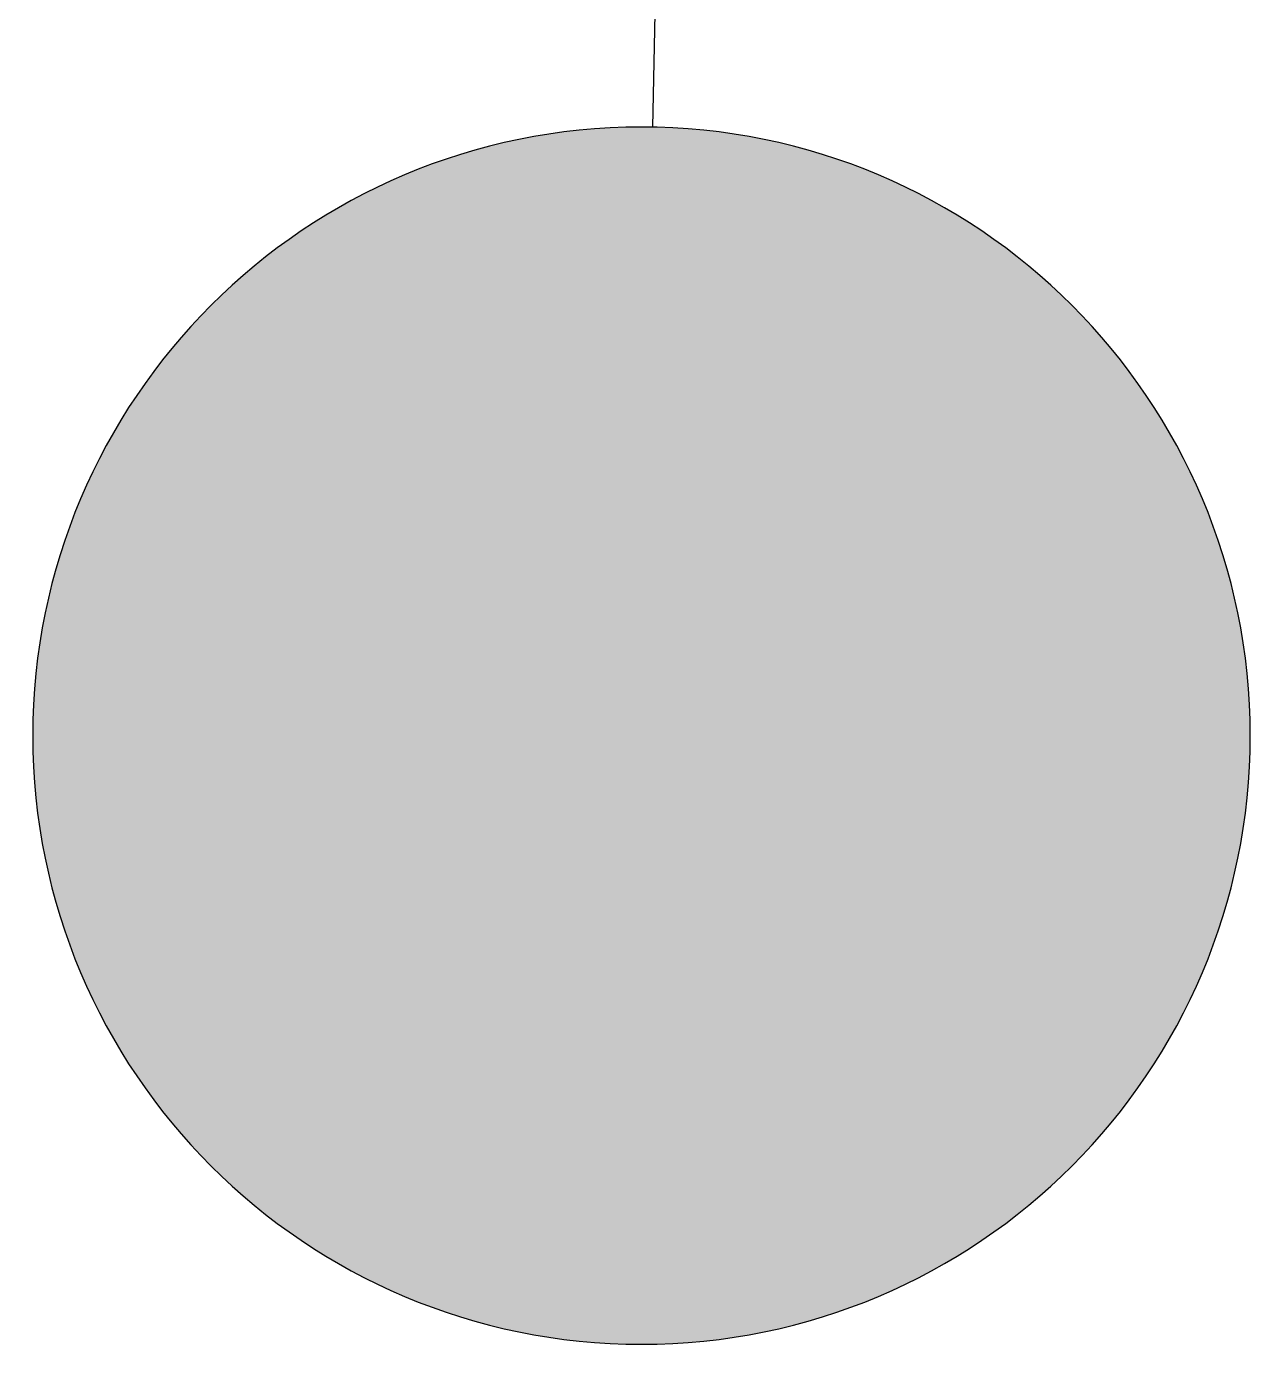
# Model space of a CAD drawing. Header units: metres. Extents: x 320712 to 330859, y 7395954 to 7410037.
# Drawn here: x 324960.375 to 324962.059, y 7397939.785 to 7397941.598 of the extents above; entities that cross this region are included whole.
import ezdxf
from ezdxf.enums import TextEntityAlignment as Align

# ---------------------------------------------------------------- set-up
doc = ezdxf.new("R2010")
doc.units = ezdxf.units.M
doc.layers.add('_AUX-PLATAFORMA EXISTENTE', color=252, linetype='Continuous', lineweight=25)
doc.layers.add('U-HZ-AMV', color=3, linetype='Continuous')
doc.styles.add('ARIAL', font='arial.ttf')

# ---------------------------------------------------------------- blocks, each defined once
blk = doc.blocks.new('AMV 1_8 - METADE')
at = {"layer": 'U-HZ-AMV', "ltscale": 5}
blk.add_hatch(color=256, dxfattribs=at).paths.add_polyline_path([(-4.4567, -3.0662, 1), (-6.1233, -3.0662, 1)])
blk.add_line((-5.29, -2.2329), (-5.29, 0), dxfattribs=at)
blk.add_circle((-5.29, -3.0662), 0.8333, dxfattribs=at)
at = {"layer": 'U-HZ-AMV', "style": 'ARIAL'}
blk.add_attdef('1:8', text='', height=2, dxfattribs=at).set_placement((0, 3), align=Align.MIDDLE_CENTER)
blk = doc.blocks.new('Pátio Lapa')
at = {"layer": 'U-HZ-AMV', "xscale": -1, "rotation": 358.9169332781427}
blk.add_blockref('AMV 1_8 - METADE', (324282.132, 7397018.2876, 726), dxfattribs=at)
blk.add_blockref('AMV 1_8 - METADE', (324282.132, 7397018.2876, 726), dxfattribs=at)
blk.add_blockref('AMV 1_8 - METADE', (324282.132, 7397018.2876, 726), dxfattribs=at)
blk = doc.blocks.new('ACAD-Trecho Total_BASE ESTAÇÕES_2021.04.13')
at = {"layer": '_AUX-PLATAFORMA EXISTENTE'}
blk.add_blockref('Pátio Lapa', (673.8537, 925.5053), dxfattribs=at)

msp = doc.modelspace()

# ---------------------------------------------------------------- block references
at = {"color": 7, "true_color": 0xffffff}
msp.add_blockref('ACAD-Trecho Total_BASE ESTAÇÕES_2021.04.13', (0, 0), dxfattribs=at)

doc.saveas('drawing.dxf')
